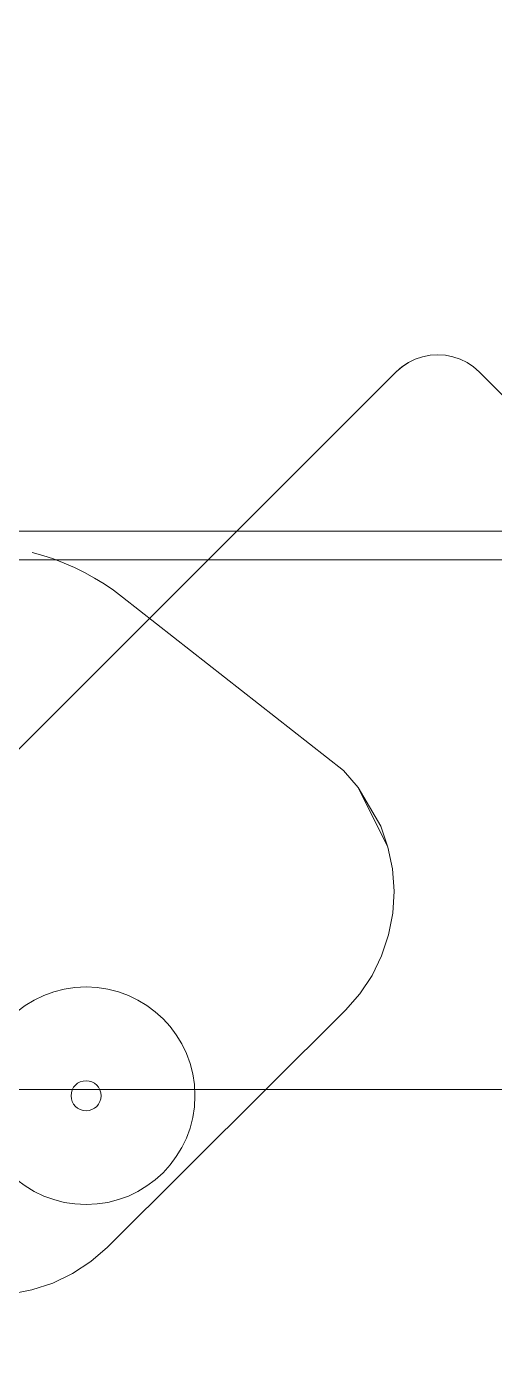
# Model space of a CAD drawing. Extents: x -566 to 72611, y -487 to 32334.
# Drawn here: x 68.73 to 79.21, y 49.3 to 78.94 of the extents above; entities that cross this region are included whole.
import ezdxf

# ---------------------------------------------------------------- set-up
doc = ezdxf.new("R2010")
doc.units = 0
doc.header["$LTSCALE"] = 0.5
doc.header["$MEASUREMENT"] = 0
doc.layers.add('ceilling', color=141, linetype='CONTINUOUS', lineweight=18)
doc.layers.add('light', color=141, linetype='CONTINUOUS', lineweight=20)
doc.layers.add('floor', color=7, linetype='CONTINUOUS', lineweight=5, true_color=0xcfcfcf)
doc.layers.add('layout', color=7, linetype='CONTINUOUS', lineweight=5, true_color=0xcfcfcf)

msp = doc.modelspace()

# ---------------------------------------------------------------- hatches: boundary and pattern name
at = {"layer": 'floor'}
h = msp.add_hatch(dxfattribs=at)
h.set_pattern_fill('ANSI37', color=256, scale=100, angle=45)
h.set_pattern_definition([(90, (243.028, 267.632), (-12.5, 9e-16), []), (180, (243.028, 267.632), (-9e-16, -12.5), [])])
h.paths.add_polyline_path([(253.46925, 349.5), (154.11744, 349.5), (154.11744, 348.5), (101.14781, 348.5), (101.14781, 349.5), (0, 349.5), (0, 344.5), (36, 344.5, -0.33835703), (0, 308.66941), (0, 308.5), (0, 173.75), (253.46925, 173.75)])
h.paths.add_polyline_path([(36, 344.5), (0, 344.5), (0, 308.66941, 0.33835703)], flags=17)
h.paths.add_polyline_path([(253.46925, 173.75), (0, 173.75), (0, 173.74997), (0, 169.75), (253.46925, 169.75)])
h.paths.add_polyline_path([(253.46925, 169.75), (0, 169.75), (0, 149.21137), (36, 149.21137, -0.33835703), (0, 113.38078), (0, 113.21137), (0, 29.94998), (0, -5), (253.46925, -5)])
h.paths.add_polyline_path([(36, 149.21137), (0, 149.21137), (0, 113.38078, 0.33835703)], flags=17)
h.paths.add_polyline_path([(575.25, 169.75), (510, 169.75), (474.75, 169.75), (327.5, 169.75), (285.46925, 169.75), (285.46925, 165.75), (253.46925, 165.75), (253.46925, -5), (263.99725, -5), (263.99725, 95.99051), (287, 95.99051), (287, 97.5), (292, 97.5), (292, -5), (341.25, -5), (341.25, 13.02988), (341.25012, 15.02988), (346.24839, 15.02988, 0.36108524), (374.08728, 41.24999), (346.25012, 41.24999), (346.25012, 42.99999), (341.25, 42.99999), (341.25, 44.99999), (341.25, 97.5), (357.75, 97.5), (405.75, 97.5), (575.25, 97.5)])

# ---------------------------------------------------------------- linework, layer by layer
at = {"layer": 'ceilling'}
msp.add_line((0, 67), (341.25006, 67), dxfattribs=at)
at = {"layer": 'layout'}
for points in [[(77.27867, 71.4112), (77.43205, 71.4888, -0.01238), (77.27776, 71.41279, -0.01238)], [(77.43205, 71.4888, -0.01238), (77.27867, 71.4112), (77.43279, 71.4872)], [(77.43279, 71.4872), (77.59493, 71.54412, -0.01238), (77.43205, 71.4888, -0.01238)], [(77.59493, 71.54412, -0.01238), (77.43279, 71.4872), (77.59545, 71.5424)], [(77.59545, 71.5424), (77.76368, 71.5777, -0.01238), (77.59493, 71.54412, -0.01238)], [(77.76368, 71.5777, -0.01238), (77.59545, 71.5424), (77.76394, 71.57589)], [(77.76394, 71.57589), (77.93541, 71.58897, -0.01238), (77.76368, 71.5777, -0.01238)], [(77.93541, 71.58897, -0.01238), (77.76394, 71.57589), (77.93532, 71.58715)], [(77.93532, 71.58715), (78.10705, 71.5777, -0.01238), (77.93541, 71.58897, -0.01238)], [(78.10705, 71.5777, -0.01238), (77.93532, 71.58715), (78.10679, 71.57589)], [(78.10679, 71.57589), (78.2758, 71.54412, -0.01238), (78.10705, 71.5777, -0.01238)], [(78.2758, 71.54412, -0.01238), (78.10679, 71.57589), (78.27528, 71.5424)], [(78.27528, 71.5424), (78.43868, 71.4888, -0.01238), (78.2758, 71.54412, -0.01238)], [(78.43868, 71.4888, -0.01238), (78.27528, 71.5424), (78.43803, 71.4872)], [(78.43803, 71.4872), (78.59297, 71.41271, -0.01238), (78.43868, 71.4888, -0.01238)], [(78.59297, 71.41271, -0.01238), (78.43803, 71.4872), (78.59206, 71.4112)], [(56.1999, 50.3957), (77.00534, 71.20373, -0.01238), (56.19852, 50.39691, -0.01238)], [(77.00534, 71.20373, -0.01238), (56.1999, 50.3957), (77.00664, 71.20244)], [(77.00664, 71.20244), (77.13478, 71.3172, -0.01238), (77.00534, 71.20373, -0.01238)], [(77.13478, 71.3172, -0.01238), (77.00664, 71.20244), (77.13586, 71.31577)], [(77.13586, 71.31577), (77.27776, 71.41279, -0.01238), (77.13478, 71.3172, -0.01238)], [(77.27776, 71.41279, -0.01238), (77.13586, 71.31577), (77.27867, 71.4112)], [(78.59206, 71.4112), (78.736, 71.31715, -0.01238), (78.59297, 71.41271, -0.01238)], [(78.736, 71.31715, -0.01238), (78.59206, 71.4112), (78.73496, 71.31577)], [(78.73496, 71.31577), (78.86543, 71.20378, -0.01238), (78.736, 71.31715, -0.01238)], [(78.86543, 71.20378, -0.01238), (78.73496, 71.31577), (78.86418, 71.20244)], [(78.86543, 71.20378, -0.01238), (100.60091, 49.4657), (100.60225, 49.46696, -0.01238)], [(69.09819, 67.0947, -9.66339), (69.09819, 67.0947, -9.66339), (69.09819, 67.0947, -10.79021), (68.85571, 67.16285, -9.66339)], [(68.85571, 67.16285, -10.79021), (68.85571, 67.16285, -10.79021), (68.85571, 67.16285, -9.66339), (69.09819, 67.0947, -10.79021)], [(69.33738, 67.01536, -9.66339), (69.33738, 67.01536, -9.66339), (69.33738, 67.01536, -10.79021), (69.09819, 67.0947, -9.66339)], [(69.09819, 67.0947, -10.79021), (69.09819, 67.0947, -10.79021), (69.09819, 67.0947, -9.66339), (69.33738, 67.01536, -10.79021)], [(69.5728, 66.92502, -9.66339), (69.5728, 66.92502, -9.66339), (69.5728, 66.92502, -10.79021), (69.33738, 67.01536, -9.66339)], [(69.33738, 67.01536, -10.79021), (69.33738, 67.01536, -10.79021), (69.33738, 67.01536, -9.66339), (69.5728, 66.92502, -10.79021)], [(69.5728, 66.92502, -10.79021), (69.5728, 66.92502, -10.79021), (69.5728, 66.92502, -9.66339), (69.80402, 66.8238, -10.79021)], [(69.5728, 66.92502, -9.66339), (69.5728, 66.92502, -9.66339), (69.80402, 66.8238, -10.79021), (69.80402, 66.8238, -9.66339)], [(70.03045, 66.71195, -9.66339), (70.03045, 66.71195, -9.66339), (70.03045, 66.71195, -10.79021), (69.80402, 66.8238, -9.66339)], [(69.80402, 66.8238, -10.79021), (69.80402, 66.8238, -10.79021), (69.80402, 66.8238, -9.66339), (70.03045, 66.71195, -10.79021)], [(70.25164, 66.58971, -9.66339), (70.25164, 66.58971, -9.66339), (70.25164, 66.58971, -10.79021), (70.03045, 66.71195, -9.66339)], [(70.03045, 66.71195, -10.79021), (70.03045, 66.71195, -10.79021), (70.03045, 66.71195, -9.66339), (70.25164, 66.58971, -10.79021)], [(70.46701, 66.45738, -9.66339), (70.46701, 66.45738, -9.66339), (70.46701, 66.45738, -10.79021), (70.25164, 66.58971, -9.66339)], [(70.25164, 66.58971, -10.79021), (70.25164, 66.58971, -10.79021), (70.25164, 66.58971, -9.66339), (70.46701, 66.45738, -10.79021)], [(70.67618, 66.31525, -9.66339), (70.67618, 66.31525, -9.66339), (70.67618, 66.31525, -10.79021), (70.46701, 66.45738, -9.66339)], [(70.46701, 66.45738, -10.79021), (70.46701, 66.45738, -10.79021), (70.46701, 66.45738, -9.66339), (70.67618, 66.31525, -10.79021)], [(70.87869, 66.16357, -9.66339), (70.87869, 66.16357, -9.66339), (70.87869, 66.16357, -10.79021), (70.67618, 66.31525, -9.66339)], [(70.67618, 66.31525, -10.79021), (70.67618, 66.31525, -10.79021), (70.67618, 66.31525, -9.66339), (70.87869, 66.16357, -10.79021)], [(75.82607, 62.27792, -9.66339), (75.82607, 62.27792, -9.66339), (75.82607, 62.27792, -10.79021), (70.87869, 66.16357, -9.66339)], [(70.87869, 66.16357, -10.79021), (70.87869, 66.16357, -10.79021), (70.87869, 66.16357, -9.66339), (75.82607, 62.27792, -10.79021)], [(76.15603, 61.90088, -9.66339), (76.15603, 61.90088, -9.66339), (76.15603, 61.90088, -10.79021), (75.82607, 62.27792, -9.66339)], [(75.82607, 62.27792, -10.79021), (75.82607, 62.27792, -10.79021), (75.82607, 62.27792, -9.66339), (76.15603, 61.90088, -10.79021)], [(76.15603, 61.90088, -10.79021), (76.15603, 61.90088, -10.79021), (76.65768, 61.03715, -9.66339), (76.82074, 60.56529, -10.79021)], [(76.82074, 60.56529, -9.66339), (76.82074, 60.56529, -9.66339), (76.82074, 60.56529, -10.79021), (76.65768, 61.03715, -9.66339)], [(76.92129, 60.07736, -9.66339), (76.92129, 60.07736, -9.66339), (76.92129, 60.07736, -10.79021), (76.82074, 60.56529, -9.66339)], [(76.82074, 60.56529, -10.79021), (76.82074, 60.56529, -10.79021), (76.82074, 60.56529, -9.66339), (76.92129, 60.07736, -10.79021)], [(76.95746, 59.58184, -9.66339), (76.95746, 59.58184, -9.66339), (76.95746, 59.58184, -10.79021), (76.92129, 60.07736, -9.66339)], [(76.92129, 60.07736, -10.79021), (76.92129, 60.07736, -10.79021), (76.92129, 60.07736, -9.66339), (76.95746, 59.58184, -10.79021)], [(76.92877, 59.08705, -10.79021), (76.92877, 59.08705, -10.79021), (76.95746, 59.58184, -10.79021), (76.92877, 59.08705, -9.66339)], [(76.95746, 59.58184, -9.66339), (76.95746, 59.58184, -9.66339), (76.92877, 59.08705, -9.66339), (76.95746, 59.58184, -10.79021)], [(76.83566, 58.6015, -10.79021), (76.83566, 58.6015, -10.79021), (76.92877, 59.08705, -10.79021), (76.83566, 58.6015, -9.66339)], [(76.92877, 59.08705, -9.66339), (76.92877, 59.08705, -9.66339), (76.83566, 58.6015, -9.66339), (76.92877, 59.08705, -10.79021)], [(76.67974, 58.13352, -10.79021), (76.67974, 58.13352, -10.79021), (76.83566, 58.6015, -10.79021), (76.67974, 58.13352, -9.66339)], [(76.83566, 58.6015, -9.66339), (76.83566, 58.6015, -9.66339), (76.67974, 58.13352, -9.66339), (76.83566, 58.6015, -10.79021)], [(76.46368, 57.69111, -10.79021), (76.46368, 57.69111, -10.79021), (76.67974, 58.13352, -10.79021), (76.46368, 57.69111, -9.66339)], [(76.67974, 58.13352, -9.66339), (76.67974, 58.13352, -9.66339), (76.46368, 57.69111, -9.66339), (76.67974, 58.13352, -10.79021)], [(76.19105, 57.28195, -10.79021), (76.19105, 57.28195, -10.79021), (76.46368, 57.69111, -10.79021), (76.19105, 57.28195, -9.66339)], [(76.46368, 57.69111, -9.66339), (76.46368, 57.69111, -9.66339), (76.19105, 57.28195, -9.66339), (76.46368, 57.69111, -10.79021)], [(75.86674, 56.91282, -10.79021), (75.86674, 56.91282, -10.79021), (76.19105, 57.28195, -10.79021), (75.86674, 56.91282, -9.66339)], [(76.19105, 57.28195, -9.66339), (76.19105, 57.28195, -9.66339), (75.86674, 56.91282, -9.66339), (76.19105, 57.28195, -10.79021)], [(70.54258, 51.61327, -10.79021), (70.54258, 51.61327, -10.79021), (75.86674, 56.91282, -10.79021), (70.54258, 51.61327, -9.66339)], [(75.86674, 56.91282, -9.66339), (75.86674, 56.91282, -9.66339), (70.54258, 51.61327, -9.66339), (75.86674, 56.91282, -10.79021)], [(70.17192, 51.29066, -10.79021), (70.17192, 51.29066, -10.79021), (70.54258, 51.61327, -10.79021), (70.17192, 51.29066, -9.66339)], [(70.54258, 51.61327, -9.66339), (70.54258, 51.61327, -9.66339), (70.17192, 51.29066, -9.66339), (70.54258, 51.61327, -10.79021)], [(69.7615, 51.01993, -10.79021), (69.7615, 51.01993, -10.79021), (70.17192, 51.29066, -10.79021), (69.7615, 51.01993, -9.66339)], [(70.17192, 51.29066, -9.66339), (70.17192, 51.29066, -9.66339), (69.7615, 51.01993, -9.66339), (70.17192, 51.29066, -10.79021)], [(69.31811, 50.80594, -10.79021), (69.31811, 50.80594, -10.79021), (69.7615, 51.01993, -10.79021), (69.31811, 50.80594, -9.66339)], [(69.7615, 51.01993, -9.66339), (69.7615, 51.01993, -9.66339), (69.31811, 50.80594, -9.66339), (69.7615, 51.01993, -10.79021)], [(68.8494, 50.65217, -10.79021), (68.8494, 50.65217, -10.79021), (69.31811, 50.80594, -10.79021), (68.8494, 50.65217, -9.66339)], [(69.31811, 50.80594, -9.66339), (69.31811, 50.80594, -9.66339), (68.8494, 50.65217, -9.66339), (69.31811, 50.80594, -10.79021)], [(68.36344, 50.56133, -10.79021), (68.36344, 50.56133, -10.79021), (68.8494, 50.65217, -10.79021), (68.36344, 50.56133, -9.66339)], [(68.8494, 50.65217, -9.66339), (68.8494, 50.65217, -9.66339), (68.36344, 50.56133, -9.66339), (68.8494, 50.65217, -10.79021)]]:
    msp.add_3dface(points, dxfattribs=at)
at = {"layer": 'light', "color": 9, "true_color": 0xc9c9c9}
for radius in [2.43618, 0.33629]:
    msp.add_circle((70.06343, 55), radius, dxfattribs=at)

doc.saveas('drawing.dxf')
